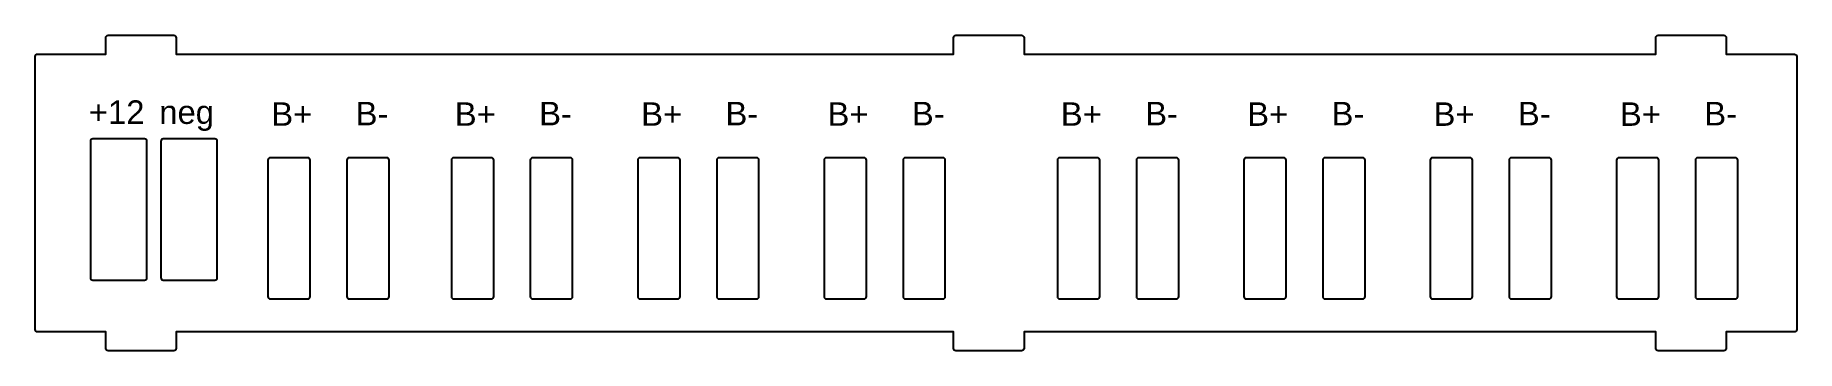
# Model space of a CAD drawing. Header units: millimetres. Extents: x 60 to 435, y 77 to 144.
import ezdxf

# ---------------------------------------------------------------- set-up
doc = ezdxf.new("R2010")
doc.units = ezdxf.units.MM
doc.layers.add('Text', color=7, linetype='Continuous')
doc.styles.get("Standard").update_dxf_attribs({"font": 'arial.ttf'})

msp = doc.modelspace()

# ---------------------------------------------------------------- linework, layer by layer
for points in [[(60.35, 139.54), (74.85, 139.54), (74.85, 143.04, -0.414214), (75.35, 143.54), (89.35, 143.54, -0.414214), (89.85, 143.04), (89.85, 139.54), (255.35, 139.54), (255.35, 143.04, -0.414214), (255.85, 143.54), (269.85, 143.54, -0.414214), (270.35, 143.04), (270.35, 139.54), (404.85, 139.54), (404.85, 143.04, -0.414214), (405.35, 143.54), (419.35, 143.54, -0.414214), (419.85, 143.04), (419.85, 139.54), (434.35, 139.54, -0.414117), (434.85, 139.04), (434.87, 81.04, -0.414311), (434.37, 80.54), (419.85, 80.54), (419.85, 77.04, -0.414214), (419.35, 76.54), (405.35, 76.54, -0.414214), (404.85, 77.04), (404.85, 80.54), (270.35, 80.54), (270.35, 77.04, -0.414214), (269.85, 76.54), (255.85, 76.54, -0.414214), (255.35, 77.04), (255.35, 80.54), (89.85, 80.54), (89.85, 77.04, -0.414214), (89.35, 76.54), (75.35, 76.54, -0.414214), (74.85, 77.04), (74.85, 80.54), (60.35, 80.54, -0.414214), (59.85, 81.04), (59.85, 139.04, -0.414214), (60.35, 139.54)], [(72.11, 91.54), (83.11, 91.54, 0.414214), (83.61, 92.04), (83.61, 121.04, 0.414214), (83.11, 121.54), (72.11, 121.54, 0.414214), (71.61, 121.04), (71.61, 92.04, 0.414214)], [(87.09, 91.54), (98.09, 91.54, 0.414214), (98.59, 92.04), (98.59, 121.04, 0.414214), (98.09, 121.54), (87.09, 121.54, 0.414214), (86.59, 121.04), (86.59, 92.04, 0.414214)], [(109.88, 87.54), (117.88, 87.54, 0.414214), (118.38, 88.04), (118.38, 117.04, 0.414214), (117.88, 117.54), (109.88, 117.54, 0.414214), (109.38, 117.04), (109.38, 88.04, 0.414214)], [(126.69, 87.54), (134.69, 87.54, 0.414214), (135.19, 88.04), (135.19, 117.04, 0.414214), (134.69, 117.54), (126.69, 117.54, 0.414214), (126.19, 117.04), (126.19, 88.04, 0.414214)], [(148.95, 87.54), (156.95, 87.54, 0.414214), (157.45, 88.04), (157.45, 117.04, 0.414214), (156.95, 117.54), (148.95, 117.54, 0.414214), (148.45, 117.04), (148.45, 88.04, 0.414214)], [(165.75, 87.54), (173.75, 87.54, 0.414214), (174.25, 88.04), (174.25, 117.04, 0.414214), (173.75, 117.54), (165.75, 117.54, 0.414214), (165.25, 117.04), (165.25, 88.04, 0.414214)], [(188.62, 87.54), (196.62, 87.54, 0.414214), (197.12, 88.04), (197.12, 117.04, 0.414214), (196.62, 117.54), (188.62, 117.54, 0.414214), (188.12, 117.04), (188.12, 88.04, 0.414214)], [(205.43, 87.54), (213.43, 87.54, 0.414214), (213.93, 88.04), (213.93, 117.04, 0.414214), (213.43, 117.54), (205.43, 117.54, 0.414214), (204.93, 117.04), (204.93, 88.04, 0.414214)], [(228.3, 87.54), (236.3, 87.54, 0.414214), (236.8, 88.04), (236.8, 117.04, 0.414214), (236.3, 117.54), (228.3, 117.54, 0.414214), (227.8, 117.04), (227.8, 88.04, 0.414214)], [(245.1, 87.54), (253.1, 87.54, 0.414214), (253.6, 88.04), (253.6, 117.04, 0.414214), (253.1, 117.54), (245.1, 117.54, 0.414214), (244.6, 117.04), (244.6, 88.04, 0.414214)], [(277.97, 87.54), (285.97, 87.54, 0.414214), (286.47, 88.04), (286.47, 117.04, 0.414214), (285.97, 117.54), (277.97, 117.54, 0.414214), (277.47, 117.04), (277.47, 88.04, 0.414214)], [(294.78, 87.54), (302.78, 87.54, 0.414214), (303.28, 88.04), (303.28, 117.04, 0.414214), (302.78, 117.54), (294.78, 117.54, 0.414214), (294.28, 117.04), (294.28, 88.04, 0.414214)], [(317.65, 87.53), (325.65, 87.53, 0.414214), (326.15, 88.03), (326.15, 117.03, 0.414214), (325.65, 117.53), (317.65, 117.53, 0.414214), (317.15, 117.03), (317.15, 88.03, 0.414214)], [(334.45, 87.53), (342.45, 87.53, 0.414214), (342.95, 88.03), (342.95, 117.03, 0.414214), (342.45, 117.53), (334.45, 117.53, 0.414214), (333.95, 117.03), (333.95, 88.03, 0.414214)], [(357.32, 87.53), (365.32, 87.53, 0.414214), (365.82, 88.03), (365.82, 117.03, 0.414214), (365.32, 117.53), (357.32, 117.53, 0.414214), (356.82, 117.03), (356.82, 88.03, 0.414214)], [(374.13, 87.53), (382.13, 87.53, 0.414214), (382.63, 88.03), (382.63, 117.03, 0.414214), (382.13, 117.53), (374.13, 117.53, 0.414214), (373.63, 117.03), (373.63, 88.03, 0.414214)], [(397, 87.53), (405, 87.53, 0.414214), (405.5, 88.03), (405.5, 117.03, 0.414214), (405, 117.53), (397, 117.53, 0.414214), (396.5, 117.03), (396.5, 88.03, 0.414214)], [(413.8, 87.53), (421.8, 87.53, 0.414214), (422.3, 88.03), (422.3, 117.03, 0.414214), (421.8, 117.53), (413.8, 117.53, 0.414214), (413.3, 117.03), (413.3, 88.03, 0.414214)]]:
    msp.add_lwpolyline(points, format="xyb", close=True)

# ---------------------------------------------------------------- texts
at = {"layer": 'Text', "color": 40, "true_color": 0xf8d731}
for s, p in [('+12', (71.26, 124.72)), ('neg', (86.25, 124.72)), ('B+', (110.1, 124.32)), ('B-', (128.05, 124.41)), ('B+', (149.16, 124.32)), ('B-', (167.12, 124.41)), ('B+', (188.84, 124.32)), ('B-', (206.79, 124.41)), ('B+', (228.51, 124.32)), ('B-', (246.47, 124.41)), ('B+', (278.18, 124.32)), ('B-', (296.14, 124.41)), ('B+', (317.86, 124.31)), ('B-', (335.82, 124.4)), ('B+', (357.53, 124.31)), ('B-', (375.49, 124.4)), ('B+', (397.21, 124.31)), ('B-', (415.17, 124.4))]:
    msp.add_text(s, height=5, dxfattribs=at).set_placement(p)

doc.saveas('drawing.dxf')
